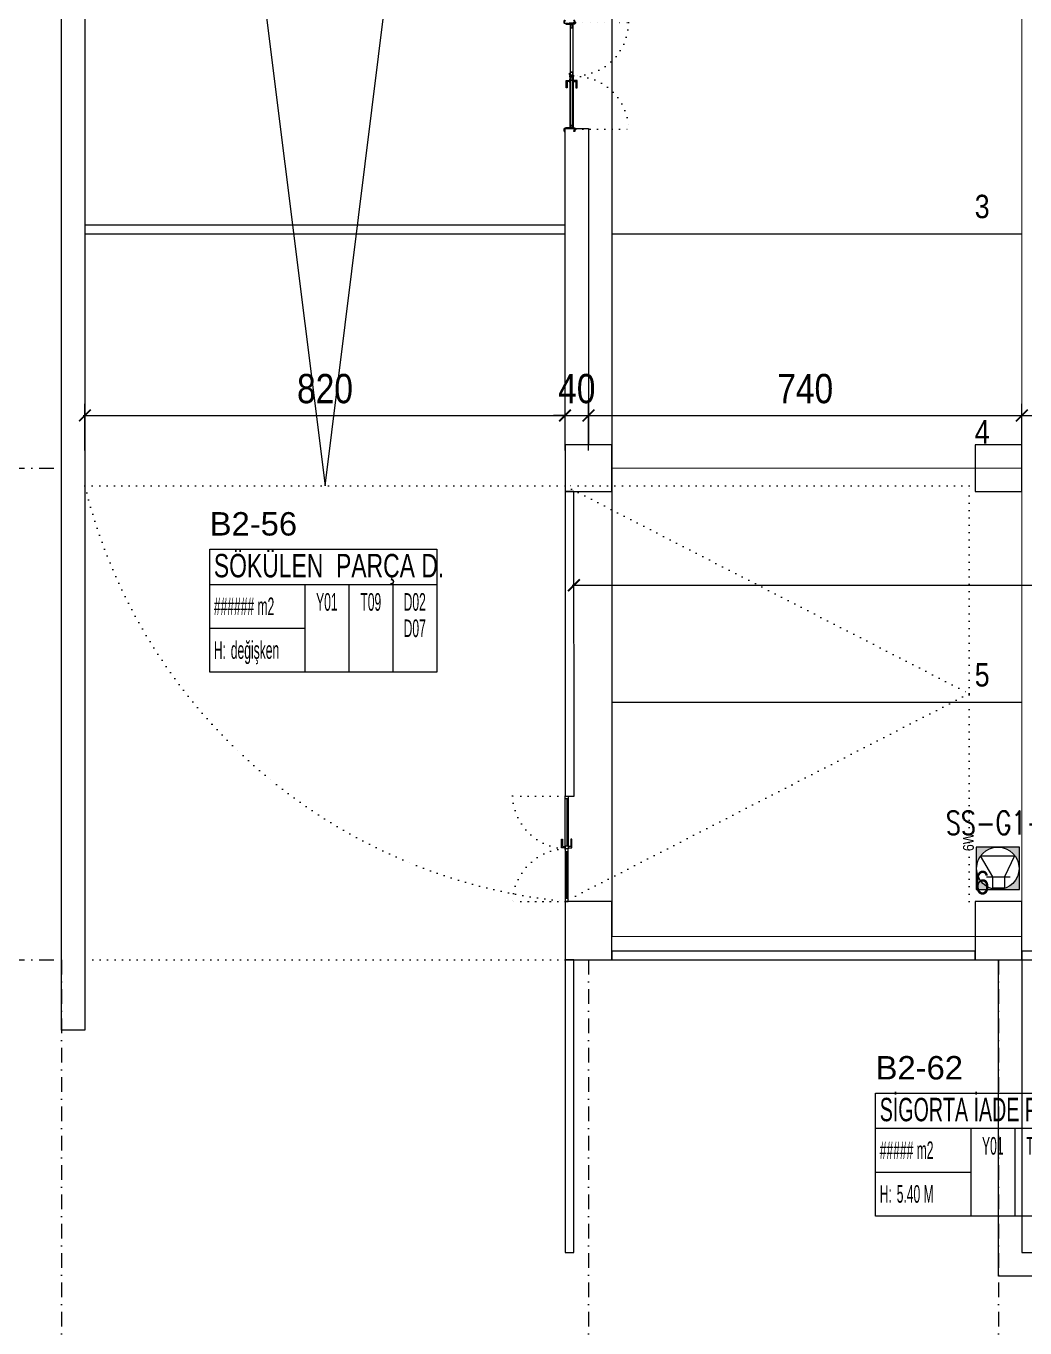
# Model space of a CAD drawing. Header units: metres. Extents: x -13545 to 152404, y -11890 to 28436.
# Drawn here: x -61 to 1645, y -629 to 1595 of the extents above; entities that cross this region are included whole.
import ezdxf
from ezdxf.enums import TextEntityAlignment as Align

# ---------------------------------------------------------------- set-up
doc = ezdxf.new("R2010")
doc.units = ezdxf.units.M
doc.header["$LTSCALE"] = 100
doc.header["$MEASUREMENT"] = 0
for name, pattern in [('DASHDOT2', [0.5, 0.25, -0.125, 0, -0.125]), ('DOT2', [0.125, 0, -0.125]), ('HIDDEN', [0.375, 0.25, -0.125])]:
    doc.linetypes.add(name, pattern=pattern)
doc.layers.get('0').update_dxf_attribs({"color": 9, "lineweight": 9})
for name, color, linetype, lineweight in [('00', 9, 'Continuous', 9), ('01', 9, 'Continuous', 9), ('06B', 9, 'Continuous', 9), ('06C', 9, 'Continuous', 9), ('06D', 9, 'Continuous', 9), ('09', 9, 'Continuous', 9), ('10', 9, 'Continuous', 9), ('15', 9, 'Continuous', 9), ('20', 9, 'DOT2', 9), ('21', 9, 'Continuous', 9), ('21_mahal200', 9, 'Continuous', 9), ('24', 9, 'DASHDOT2', 9), ('25', 8, 'Continuous', 9), ('E-6W ACİL ANONS İÇİN HOPARLÖR (SIVAÜSTÜ) (YANGINA DAYANIKLI)', 7, 'Continuous', 30), ('E-YAZI', 7, 'Continuous', 30), ('Seslendirme', 7, 'Continuous', 9)]:
    doc.layers.add(name, color=color, linetype=linetype, lineweight=lineweight)
doc.styles.add('Arial', font='arial.ttf', dxfattribs={"height": 2.5})
doc.styles.add('ILGAZ', font='txttw.shx')
doc.styles.add('MuuM_TEXT-STANDART', font='ARIALN.TTF')
doc.dimstyles.new('MuuM_DIM200', dxfattribs={"dimscale": 20, "dimtxt": 2, "dimasz": 1, "dimexe": 1, "dimexo": 1, "dimgap": 1, "dimtad": 1, "dimdec": 1, "dimrnd": 0.5, "dimdsep": 46, "dimtxsty": 'MuuM_TEXT-STANDART', "dimblk": 'ARCHTICK', "dimcen": 0, "dimdle": 0.15, "dimclrd": 256, "dimclre": 256, "dimclrt": 256, "dimadec": 0, "dimazin": 0, "dimtfac": 5, "dimtdec": 1, "dimtix": 1, "dimtmove": 2, "dimatfit": 3, "dimldrblk": 'DOT', "dimfxl": 3, "dimfxlon": 1, "dimtolj": 1, "dimlwd": -1, "dimlwe": -1, "dimarcsym": 0})

# ---------------------------------------------------------------- blocks, each defined once
blk = doc.blocks.new('p-akslar_yeni')
at = {"layer": '24'}
for points in [[(-2190, -7735), (6415, -7735)], [(-2190, -8575), (6415, -8575)], [(6415, -8575), (6415, -11897.2)], [(7315, -8575), (7315, -11897.2)], [(8015, -8575), (8015, -11897.2)]]:
    blk.add_lwpolyline(points, dxfattribs=at)
blk = doc.blocks.new('ep20n')
at = {"layer": 'Seslendirme'}
h = blk.add_hatch(color=3, dxfattribs=at)
h.paths.add_polyline_path([(59.4, -30.4), (59.4, 0, -1), (0, 0), (0, -30.4)])
h.paths.add_polyline_path([(0, 30.4), (0, 0, -1), (59.4, 0), (59.4, 30.4)])
at = {"layer": 'Seslendirme', "color": 3}
for p, q in [((59.4, 30.4), (0, 30.4)), ((0, 30.4), (0, -30.4)), ((17.8, 6.9), (47, 24)), ((47, 24, 943.8), (47, -23.5, 943.8)), ((59.4, -30.4), (59.4, 30.4)), ((1.8, -9.1), (1.8, 6.9)), ((1.8, 6.9), (17.8, 6.9)), ((17.8, 16), (17.8, -17.3)), ((17.8, -9.1), (1.8, -9.1)), ((47, -23.5), (17.8, -9.1)), ((0, -30.4), (59.4, -30.4))]:
    blk.add_line(p, q, dxfattribs=at)
blk.add_circle((29.7, 0), 29.7, dxfattribs=at)
at = {"color": 3, "insert": (53.8, 48.6), "char_height": 15, "attachment_point": 1, "style": 'MuuM_TEXT-STANDART'}
blk.add_mtext_dynamic_manual_height_columns('6W', width=52.414, gutter_width=150, heights=[0], dxfattribs=at)
blk = doc.blocks.new('p-kolon_80x80')
blk.add_lwpolyline([(-40, -40), (40, -40), (40, 40), (-40, 40)], close=True)
blk = doc.blocks.new('2.bod.sitatik')
at = {"layer": '01'}
for points in [[(40, -8750), (0, -8750), (0, -2950), (40, -2950), (40, -8710), (40, -8710)], [(860, -7750), (860, -7210), (900, -7210), (900, -7750)], [(860, -8630), (940, -8630), (940, -8530), (860, -8530)], [(1560, -8630), (1640, -8630), (1640, -8530), (1560, -8530)]]:
    blk.add_lwpolyline(points, close=True, dxfattribs=at)
for p in [(900, -7790), (1600, -7790)]:
    blk.add_blockref('p-kolon_80x80', p, dxfattribs=at)
blk = doc.blocks.new('p-işyeri')
at = {"color": 0, "const_width": 2}
blk.add_lwpolyline([(200, 0), (200, 700), (-200, 700), (-200, 0)], close=True, dxfattribs=at)
blk = doc.blocks.new('prf-scr2')
at = {"linetype": 'DOT2', "ltscale": 10}
blk.add_line((0, 0.2), (0, -1.1), dxfattribs=at)
for p, q in [((-0.1, -0.2), (0.1, -0.3)), ((0.1, -0.2), (-0.1, -0.2)), ((0.1, -0.3), (-0.1, -0.3)), ((-0.1, -0.3), (0.1, -0.4)), ((0.1, -0.4), (-0.1, -0.4)), ((0.1, -0.5), (-0.1, -0.4)), ((-0.1, -0.4), (0.1, -0.4)), ((0.1, -0.6), (-0.1, -0.5)), ((-0.1, -0.5), (0.1, -0.5)), ((-0.1, -0.6), (0.1, -0.7)), ((0.1, -0.6), (-0.1, -0.6)), ((-0.1, -0.6), (0.1, -0.6)), ((-0.1, -0.7), (0.1, -0.8)), ((0.1, -0.7), (-0.1, -0.7)), ((-0.1, -0.8), (0.1, -0.8)), ((0.1, -0.8), (-0.1, -0.8)), ((0.1, -0.2), (0, -0.1)), ((0, -0.2), (0.1, -0.2))]:
    blk.add_line(p, q)
blk.add_lwpolyline([(0.2, 0), (-0.2, 0), (-0.2, 0), (-0.1, -0.1), (0.1, -0.1), (0.2, 0), (0.2, 0)], close=True)
for points in [[(0.2, 0), (-0.2, 0)], [(-0.1, -0.1), (-0.1, -0.2), (-0.1, -0.2), (-0.1, -0.2), (-0.1, -0.2), (-0.1, -0.3), (-0.1, -0.3), (-0.1, -0.3), (-0.1, -0.3), (-0.1, -0.4), (-0.1, -0.4), (-0.1, -0.4), (-0.1, -0.4), (-0.1, -0.4), (-0.1, -0.5), (-0.1, -0.5), (-0.1, -0.5), (-0.1, -0.5), (-0.1, -0.5), (-0.1, -0.5), (-0.1, -0.6), (-0.1, -0.6), (-0.1, -0.6), (-0.1, -0.6), (-0.1, -0.6), (-0.1, -0.7), (-0.1, -0.7), (-0.1, -0.7), (-0.1, -0.7), (-0.1, -0.7), (-0.1, -0.8), (-0.1, -0.8), (-0.1, -0.8), (-0.1, -0.8), (0, -0.9), (0, -0.9), (0, -0.9), (0.1, -0.8), (0.1, -0.8), (0.1, -0.7), (0.1, -0.7), (0.1, -0.7), (0.1, -0.7), (0.1, -0.7), (0.1, -0.7), (0.1, -0.6), (0.1, -0.6), (0.1, -0.6), (0.1, -0.6), (0.1, -0.6), (0.1, -0.5), (0.1, -0.5), (0.1, -0.5), (0.1, -0.5), (0.1, -0.4), (0.1, -0.4), (0.1, -0.4), (0.1, -0.4), (0.1, -0.4), (0.1, -0.3), (0.1, -0.3), (0.1, -0.3), (0.1, -0.3), (0.1, -0.3), (0.1, -0.3), (0.1, -0.2), (0.1, -0.2), (0.1, -0.2), (0.1, -0.2), (0.1, -0.2), (0.1, -0.1)]]:
    blk.add_lwpolyline(points)
blk = doc.blocks.new('gr-p-barel kilitli kapı kolu')
at = {"flags": 128}
for points in [[(-0.9, 0.8), (-0.9, 4.9), (-11.7, 4.9), (-11.7, 6.7), (0.9, 6.7), (0.9, 0.8)], [(-0.8, 5), (0.8, 6.6)]]:
    blk.add_lwpolyline(points, dxfattribs=at)
blk.add_lwpolyline([(-2.75, 0), (-2.75, 0.7), (2.75, 0.7), (2.75, 0)])
blk.add_lwpolyline([(-1.3, 0.7), (1.3, 0.7), (1.3, 0.8), (-1.3, 0.8)], close=True)
blk = doc.blocks.new('p-de-02')
at = {"layer": '06C'}
blk.add_lwpolyline([(106.3, -16.6, 1), (106.3, -15.8), (104.3, -15.8), (104.3, -16.6), (106.4, -16.6)], format="xyb", dxfattribs=at)
blk.add_arc((106.3, -16.2), 0.5, 233.1301, 126.8699, dxfattribs=at)
at = {"layer": '09'}
for p, q in [((108.1, -16.7), (108.1, -16.6)), ((108.2, -16.7), (108.2, -16.6)), ((108.3, -16.6), (108.3, -16.7)), ((108.4, -16.7), (108.4, -16.6)), ((108.5, -16.6), (108.5, -16.7)), ((108.6, -16.7), (108.6, -16.6)), ((108.7, -16.6), (108.7, -16.7)), ((108.8, -16.6), (108.8, -16.7)), ((109.3, -21.9), (109.3, -21.7)), ((109.4, -21.7), (109.4, -21.9)), ((109.5, -21.9), (109.5, -21.7)), ((109.6, -21.7), (109.6, -21.9)), ((109.7, -21.9), (109.7, -21.7)), ((109.8, -21.7), (109.8, -21.9)), ((109.9, -21.9), (109.9, -21.7)), ((110, -21.9), (110, -21.7))]:
    blk.add_line(p, q, dxfattribs=at)
at = {"layer": '10'}
for points in [[(14.2, -6.8, -0.414214), (14.3, -6.7), (18.7, -6.7, -0.414214), (18.8, -6.8), (18.8, -14.1), (19, -14.1), (19, -6.8, 0.414214), (18.7, -6.5), (14.3, -6.5, 0.414214), (14, -6.8), (14, -7.7, 0.414214), (14.3, -8), (15.4, -8), (15.4, -7.8), (14.3, -7.8, -0.414214), (14.2, -7.7)], [(19, -9.7, -0.414214), (19.3, -9.4), (20.3, -9.4, -0.414214), (20.6, -9.7), (20.6, -16.1, -0.414214), (20.3, -16.4, -0.414214), (20, -16.1), (20, -15.2), (19, -15.2), (19, -24.2, -0.414214), (18.7, -24.5), (14.3, -24.5, -0.414214), (14, -24.2), (14, -23.3, -0.414214), (14.3, -23), (15.4, -23), (15.4, -23.2), (14.3, -23.2, 0.414214), (14.2, -23.3), (14.2, -24.2, 0.414214), (14.3, -24.3), (18.7, -24.3, 0.414214), (18.8, -24.2), (18.8, -15), (20.2, -15), (20.2, -16.1, 0.414214), (20.3, -16.2, 0.414214), (20.4, -16.1), (20.4, -9.7, 0.414214), (20.3, -9.6), (19.3, -9.6, 0.414214), (19.2, -9.7), (19.2, -10.6), (19, -10.6)], [(18.4, -25), (19.8, -24.4), (19.8, -21.5), (20, -21.5), (20, -24.5), (18.5, -25.2, -14.796002)], [(198.6, -9.7, 0.414214), (198.3, -9.4), (197.3, -9.4, 0.414214), (197, -9.7), (197, -16.1, 0.414214), (197.3, -16.4, 0.414214), (197.6, -16.1), (197.6, -15.2), (198.6, -15.2), (198.6, -24.2, 0.414214), (198.9, -24.5), (203.3, -24.5, 0.414214), (203.6, -24.2), (203.6, -23.3, 0.414214), (203.3, -23), (202.2, -23), (202.2, -23.2), (203.3, -23.2, -0.414214), (203.4, -23.3), (203.4, -24.2, -0.414214), (203.3, -24.3), (198.9, -24.3, -0.414214), (198.8, -24.2), (198.8, -15), (197.4, -15), (197.4, -16.1, -0.414214), (197.3, -16.2, -0.414214), (197.2, -16.1), (197.2, -9.7, -0.414214), (197.3, -9.6), (198.3, -9.6, -0.414214), (198.4, -9.7), (198.4, -10.6), (198.6, -10.6)], [(199.2, -25), (197.8, -24.4), (197.8, -21.5), (197.6, -21.5), (197.6, -24.5), (199.1, -25.2, 14.796002)], [(203.4, -6.8, 0.414214), (203.3, -6.7), (198.9, -6.7, 0.414214), (198.8, -6.8), (198.8, -14.1), (198.6, -14.1), (198.6, -6.8, -0.414214), (198.9, -6.5), (203.3, -6.5, -0.414214), (203.6, -6.8), (203.6, -7.7, -0.414214), (203.3, -8), (202.2, -8), (202.2, -7.8), (203.3, -7.8, 0.414214), (203.4, -7.7)]]:
    blk.add_lwpolyline(points, format="xyb", close=True, dxfattribs=at)
for points in [[(108.2, -20.1), (108.2, -18.1), (108.5, -18.1), (108.5, -17), (20.3, -17), (20.3, -18.1), (20.6, -18.1), (20.6, -20.1), (20.3, -20.1), (20.3, -18.3), (20, -18.3), (20, -16.7), (108.8, -16.7), (108.8, -18.3), (108.5, -18.3), (108.5, -20.1)], [(108.2, -18.1), (108.2, -20.1), (108.8, -20.1), (108.8, -21.7), (20, -21.7), (20, -20.1), (20.6, -20.1), (20.6, -18.1), (20.9, -18.1), (20.9, -20.3), (20.3, -20.3), (20.3, -21.4), (108.5, -21.4), (108.5, -20.3), (107.9, -20.3), (107.9, -18.1), (108.2, -18.1)], [(109.9, -20.1), (109.9, -18.1), (109.6, -18.1), (109.6, -17), (197.3, -17), (197.3, -18.1), (197, -18.1), (197, -20.1), (197.3, -20.1), (197.3, -18.3), (197.6, -18.3), (197.6, -16.7), (109.3, -16.7), (109.3, -18.3), (109.6, -18.3), (109.6, -20.1)], [(109.9, -18.1), (109.9, -20.1), (109.3, -20.1), (109.3, -21.7), (197.6, -21.7), (197.6, -20.1), (197, -20.1), (197, -18.1), (196.7, -18.1), (196.7, -20.3), (197.3, -20.3), (197.3, -21.4), (109.6, -21.4), (109.6, -20.3), (110.2, -20.3), (110.2, -18.1), (109.9, -18.1)]]:
    blk.add_lwpolyline(points, dxfattribs=at)
for points in [[(20.9, -17.2), (26.9, -17.2), (26.9, -21.2), (20.9, -21.2)], [(21.2, -17.5), (26.6, -17.5), (26.6, -20.9), (21.2, -20.9)], [(107.9, -17.2), (101.9, -17.2), (101.9, -21.2), (107.9, -21.2)], [(107.6, -17.5), (102.2, -17.5), (102.2, -20.9), (107.6, -20.9)], [(108.1, -22.4), (110, -22.4), (110, -21.9), (108.1, -21.9), (107.5, -21.9), (107.5, -22.4)], [(110, -16.1), (108.1, -16.1), (108.1, -16.6), (110.6, -16.6), (110.6, -16.6), (110.6, -16.1)], [(110.2, -17.2), (116.2, -17.2), (116.2, -21.2), (110.2, -21.2)], [(110.5, -17.5), (115.9, -17.5), (115.9, -20.9), (110.5, -20.9)], [(196.7, -17.2), (192.7, -17.2), (192.7, -21.2), (196.7, -21.2)], [(196.4, -17.5), (193, -17.5), (193, -20.9), (196.4, -20.9)]]:
    blk.add_lwpolyline(points, close=True, dxfattribs=at)
for centre in [(17.8, -25.5), (199.8, -25.5)]:
    blk.add_circle(centre, 0.55, dxfattribs=at)
at = {"layer": '20'}
for p, q in [((17.8, -25.5), (17.8, -116)), ((199.8, -25.5), (199.8, -116))]:
    blk.add_line(p, q, dxfattribs=at)
at = {"layer": '20', "linetype": 'HIDDEN'}
for points in [[(18.6, -24.3), (18.6, -23), (17.1, -23), (17.1, -24.3)], [(18.4, -25), (18.4, -23.2), (17.3, -23.2), (17.3, -25)], [(199, -24.3), (199, -23), (200.5, -23), (200.5, -24.3)], [(199.2, -25), (199.2, -23.2), (200.3, -23.2), (200.3, -25)]]:
    blk.add_lwpolyline(points, dxfattribs=at)
at = {"layer": '20'}
for centre, start, end in [((17.8, -25.5), 270, 2.4057), ((199.8, -25.5), 177.5943, 270)]:
    blk.add_arc(centre, 90.5, start, end, dxfattribs=at)
at = {"layer": '06B', "xscale": -1}
blk.add_blockref('gr-p-barel kilitli kapı kolu', (117.3, -16.7), dxfattribs=at)
at = {"layer": '06B', "rotation": 180}
blk.add_blockref('gr-p-barel kilitli kapı kolu', (117.3, -21.7), dxfattribs=at)
at = {"layer": '10', "xscale": -1, "rotation": 90}
for p in [(20.3, -19.2), (109.6, -19.2)]:
    blk.add_blockref('prf-scr2', p, dxfattribs=at)
at = {"layer": '10', "rotation": 270}
for p in [(108.5, -19.2), (197.3, -19.2)]:
    blk.add_blockref('prf-scr2', p, dxfattribs=at)
blk = doc.blocks.new('P-KURANGLEZ')
at = {"layer": '01'}
blk.add_lwpolyline([(5355, -500), (5355, -540), (1600, -540), (1600, 0), (1640, 0), (1640, -500)], close=True, dxfattribs=at)
blk = doc.blocks.new('_ArchTick')
at = {"color": 0, "linetype": 'ByBlock', "const_width": 0.15}
blk.add_lwpolyline([(-0.5, -0.5), (0.5, 0.5)], dxfattribs=at)
blk = doc.blocks.new('*D390')
at = {"layer": '25', "transparency": 16777216}
for p, q in [((40, -32440.8), (40, -32360.8)), ((860, -32440.8), (860, -32360.8)), ((37, -32380.8), (863, -32380.8))]:
    blk.add_line(p, q, dxfattribs=at)
at = {"layer": '25', "transparency": 16777216, "xscale": 20, "yscale": 20, "zscale": 20, "rotation": 180}
blk.add_blockref('_ArchTick', (40, -32380.8), dxfattribs=at)
at = {"layer": '25', "transparency": 16777216, "xscale": 20, "yscale": 20, "zscale": 20}
blk.add_blockref('_ArchTick', (860, -32380.8), dxfattribs=at)
at = {"layer": '25', "transparency": 16777216, "insert": (450, -32335.2), "char_height": 50, "attachment_point": 5, "style": 'MuuM_TEXT-STANDART'}
blk.add_mtext('\\A1;820', dxfattribs=at)
blk = doc.blocks.new('_Dot')
at = {"color": 0, "linetype": 'ByBlock', "lineweight": -2}
blk.add_line((-0.5, 0), (-1, 0), dxfattribs=at)
at = {"color": 0, "linetype": 'ByBlock', "const_width": 0.5}
blk.add_lwpolyline([(-0.25, 0, 1), (0.25, 0, 1)], format="xyb", close=True, dxfattribs=at)
blk = doc.blocks.new('*D391')
at = {"layer": '25', "transparency": 16777216}
for p, q in [((860, -32440.8), (860, -32360.8)), ((900, -32440.8), (900, -32360.8)), ((860, -32380.8), (840, -32380.8)), ((860, -32380.8), (900, -32380.8)), ((900, -32380.8), (920, -32380.8))]:
    blk.add_line(p, q, dxfattribs=at)
at = {"layer": '25', "transparency": 16777216, "xscale": 20, "yscale": 20, "zscale": 20}
blk.add_blockref('_ArchTick', (860, -32380.8), dxfattribs=at)
at = {"layer": '25', "transparency": 16777216, "xscale": 20, "yscale": 20, "zscale": 20, "rotation": 180}
blk.add_blockref('_ArchTick', (900, -32380.8), dxfattribs=at)
at = {"layer": '25', "transparency": 16777216, "insert": (880, -32335.2), "char_height": 50, "attachment_point": 5, "style": 'MuuM_TEXT-STANDART'}
blk.add_mtext('\\A1;40', dxfattribs=at)
blk = doc.blocks.new('*D392')
at = {"layer": '25', "transparency": 16777216}
for p, q in [((900, -32440.8), (900, -32360.8)), ((1640, -32440.8), (1640, -32360.8)), ((897, -32380.8), (1643, -32380.8))]:
    blk.add_line(p, q, dxfattribs=at)
at = {"layer": '25', "transparency": 16777216, "xscale": 20, "yscale": 20, "zscale": 20, "rotation": 180}
blk.add_blockref('_ArchTick', (900, -32380.8), dxfattribs=at)
at = {"layer": '25', "transparency": 16777216, "xscale": 20, "yscale": 20, "zscale": 20}
blk.add_blockref('_ArchTick', (1640, -32380.8), dxfattribs=at)
at = {"layer": '25', "transparency": 16777216, "insert": (1270, -32335.2), "char_height": 50, "attachment_point": 5, "style": 'MuuM_TEXT-STANDART'}
blk.add_mtext('\\A1;740', dxfattribs=at)
blk = doc.blocks.new('*D393')
at = {"layer": '25', "transparency": 16777216}
for p, q in [((1640, -32440.8), (1640, -32360.8)), ((2300, -32440.8), (2300, -32360.8)), ((1637, -32380.8), (2303, -32380.8))]:
    blk.add_line(p, q, dxfattribs=at)
at = {"layer": '25', "transparency": 16777216, "xscale": 20, "yscale": 20, "zscale": 20, "rotation": 180}
blk.add_blockref('_ArchTick', (1640, -32380.8), dxfattribs=at)
at = {"layer": '25', "transparency": 16777216, "xscale": 20, "yscale": 20, "zscale": 20}
blk.add_blockref('_ArchTick', (2300, -32380.8), dxfattribs=at)
at = {"layer": '25', "transparency": 16777216, "insert": (1970, -32335.2), "char_height": 50, "attachment_point": 5, "style": 'MuuM_TEXT-STANDART'}
blk.add_mtext('\\A1;660', dxfattribs=at)
blk = doc.blocks.new('*D405')
at = {"layer": '25', "transparency": 16777216}
for p, q in [((875, -32730.8), (875, -32650.8)), ((4425, -32730.8), (4425, -32650.8)), ((872, -32670.8), (4428, -32670.8))]:
    blk.add_line(p, q, dxfattribs=at)
at = {"layer": '25', "transparency": 16777216, "xscale": 20, "yscale": 20, "zscale": 20, "rotation": 180}
blk.add_blockref('_ArchTick', (875, -32670.8), dxfattribs=at)
at = {"layer": '25', "transparency": 16777216, "xscale": 20, "yscale": 20, "zscale": 20}
blk.add_blockref('_ArchTick', (4425, -32670.8), dxfattribs=at)
at = {"layer": '25', "transparency": 16777216, "insert": (2650, -32625.3), "char_height": 50, "attachment_point": 5, "style": 'MuuM_TEXT-STANDART'}
blk.add_mtext('\\A1;3550', dxfattribs=at)
blk = doc.blocks.new('p-al-01_a')
at = {"layer": '06B'}
for points in [[(-5, -88.6), (-11.2, -88.6), (-11.2, -73.6), (-9.4, -73.6), (-9.4, -86.4), (-9.4, -86.4), (-5, -86.4), (-5, -88.6)], [(0, -88.6), (6.2, -88.6), (6.2, -73.6), (4.4, -73.6), (4.4, -86.4), (4.4, -86.4), (0, -86.4), (0, -88.6)]]:
    blk.add_lwpolyline(points, dxfattribs=at)
at = {"layer": '06D'}
for p, q in [((-5, -86.9), (-5, -5)), ((0, -5), (0, -86.9)), ((-5, -93.1), (-5, -175)), ((0, -175), (0, -93.1))]:
    blk.add_line(p, q, dxfattribs=at)
at = {"layer": '10'}
for points in [[(-5, 0), (0, 0), (0, -5), (-5, -5)], [(-5, -85), (0, -85), (0, -90), (-5, -90)], [(-5, -95), (0, -95), (0, -90), (-5, -90)], [(-5, -180), (0, -180), (0, -175), (-5, -175)]]:
    blk.add_lwpolyline(points, close=True, dxfattribs=at)
at = {"layer": '15'}
for points in [[(-2.5, -5), (-2.5, -85)], [(-2.5, -175), (-2.5, -95)]]:
    blk.add_lwpolyline(points, dxfattribs=at)
at = {"layer": '20'}
for points in [[(-5.3, 0), (-94.9, 0)], [(-5.3, -180), (-94.9, -180)], [(-5, -180), (-94.9, -180)]]:
    blk.add_lwpolyline(points, dxfattribs=at)
for centre, start, end in [((-1.5, 3.4), 182.0745, 267.6937), ((-1.5, -183.4), 92.3063, 177.9255)]:
    blk.add_arc(centre, 93.5, start, end, dxfattribs=at)
blk = doc.blocks.new('0_roomno2')
blk.add_lwpolyline([(19.38, -10.5), (0, -10.5), (0, 0), (19.38, 0)], close=True)
for points in [[(0, -3), (19.38, -3)], [(8.12, -3), (8.12, -10.5)], [(11.88, -3), (11.88, -10.5)], [(15.62, -3), (15.62, -10.5)], [(0, -6.75), (8.12, -6.75)]]:
    blk.add_lwpolyline(points)
at = {"style": 'MuuM_TEXT-STANDART', "width": 0.6}
blk.add_text('H:', height=1.5, dxfattribs=at).set_placement((0.35, -8.61), align=Align.MIDDLE_LEFT)
at = {"style": 'Arial'}
blk.add_attdef('ODANO', (0, 1.17), '', height=2, dxfattribs=at)
blk.add_attdef('MEKANADI', text='', height=2, dxfattribs=at).set_placement((0.35, -3), align=Align.BOTTOM_LEFT)
at = {"style": 'MuuM_TEXT-STANDART', "width": 0.6}
for tag, p in [('M2', (0.35, -4.88)), ('TEMIZTAVANYUKSEKLIGI', (1.8, -8.61))]:
    blk.add_attdef(tag, text='', height=1.5, dxfattribs=at).set_placement(p, align=Align.MIDDLE_LEFT)
for tag, p in [('YER01', (10, -4.5)), ('TAVAN01', (13.75, -4.5)), ('DUVAR01', (17.5, -4.5)), ('YER02', (10, -6.75)), ('TAVAN02', (13.75, -6.75)), ('DUVAR02', (17.5, -6.75)), ('YER03', (10, -9)), ('TAVAN03', (13.75, -9)), ('DUVAR03', (17.5, -9))]:
    blk.add_attdef(tag, text='', height=1.5, dxfattribs=at).set_placement(p, align=Align.MIDDLE_CENTER)
blk = doc.blocks.new('2.bod.Mimari')
at = {"layer": '00'}
for points in [[(40, -7375), (40, -7390), (860, -7390), (860, -7375)], [(860, -7830), (860.25, -8350), (875.25, -8350), (875, -7830)], [(940, -8630), (1560, -8630), (1560, -8615), (940, -8615)], [(875, -9130), (875, -8630), (860, -8630), (860, -9130)]]:
    blk.add_lwpolyline(points, close=True, dxfattribs=at)
blk.add_lwpolyline([(1680, -8615), (1640, -8615), (1640, -8630), (1680, -8630), (1680, -8615)], dxfattribs=at)
at = {"layer": '06D'}
blk.add_lwpolyline([(243.11, -6165), (450, -7820), (655.62, -6165)], dxfattribs=at)
at = {"layer": '06D', "linetype": 'DOT2'}
blk.add_lwpolyline([(1550, -8530), (1550, -7820), (860, -7820), (1550, -8175), (860, -8530, -0.317932), (40, -7820), (860, -7820)], format="xyb", dxfattribs=at)
at = {"layer": '20'}
blk.add_lwpolyline([(860, -8630), (40, -8629.99)], dxfattribs=at)
blk.add_blockref('p-al-01_a', (865.25, -8350))
at = {"layer": '01'}
blk.add_blockref('P-KURANGLEZ', (0, -8630), dxfattribs=at)
at = {"layer": '06D', "color": 89, "linetype": 'HIDDEN', "true_color": 0x2e4d23, "rotation": 90}
for p in [(1640, -7190), (1640, -7590), (1640, -7990), (1640, -8390)]:
    blk.add_blockref('p-işyeri', p, dxfattribs=at)
at = {"layer": '10', "xscale": -1, "rotation": 90}
blk.add_blockref('p-de-02', (852, -7011.2), dxfattribs=at)
at = {"layer": '21_mahal200'}
ref = blk.add_blockref('0_roomno2', (253.2, -7928.5), dxfattribs=dict(at, xscale=20, yscale=20, zscale=20))
ref.add_attrib('ODANO', 'B2-56', (253.2, -7905.1), dxfattribs={"layer": '0', "height": 40, "style": 'Arial'})
ref.add_attrib('MEKANADI', 'SÖKÜLEN  PARÇA D.', dxfattribs={"layer": '0', "height": 40, "style": 'Arial', "width": 0.7}).set_placement((260.2, -7988.5), align=Align.BOTTOM_LEFT)
ref.add_attrib('M2', '###### m2', dxfattribs={"layer": '0', "height": 30, "style": 'MuuM_TEXT-STANDART', "width": 0.6}).set_placement((260.2, -8026), align=Align.MIDDLE_LEFT)
ref.add_attrib('TEMIZTAVANYUKSEKLIGI', 'değişken', dxfattribs={"layer": '0', "height": 30, "style": 'MuuM_TEXT-STANDART', "width": 0.6}).set_placement((289.2, -8100.66), align=Align.MIDDLE_LEFT)
ref.add_attrib('YER01', 'Y01', dxfattribs={"layer": '0', "height": 30, "style": 'MuuM_TEXT-STANDART', "width": 0.6}).set_placement((453.2, -8018.5), align=Align.MIDDLE_CENTER)
ref.add_attrib('TAVAN01', 'T09', dxfattribs={"layer": '0', "height": 30, "style": 'MuuM_TEXT-STANDART', "width": 0.6}).set_placement((528.2, -8018.5), align=Align.MIDDLE_CENTER)
ref.add_attrib('DUVAR01', 'D02', dxfattribs={"layer": '0', "height": 30, "style": 'MuuM_TEXT-STANDART', "width": 0.6}).set_placement((603.2, -8018.5), align=Align.MIDDLE_CENTER)
ref.add_attrib('DUVAR02', 'D07', dxfattribs={"layer": '0', "height": 30, "style": 'MuuM_TEXT-STANDART', "width": 0.6}).set_placement((603.2, -8063.5), align=Align.MIDDLE_CENTER)
ref = blk.add_blockref('0_roomno2', (1390.33, -8857.55), dxfattribs=dict(at, xscale=20, yscale=20, zscale=20))
ref.add_attrib('ODANO', 'B2-62', (1390.33, -8834.15), dxfattribs={"layer": '0', "height": 40, "style": 'Arial'})
ref.add_attrib('MEKANADI', 'SİGORTA İADE PARÇA O.', dxfattribs={"layer": '0', "height": 40, "style": 'Arial', "width": 0.6}).set_placement((1397.33, -8917.55), align=Align.BOTTOM_LEFT)
ref.add_attrib('M2', '##### m2', dxfattribs={"layer": '0', "height": 30, "style": 'MuuM_TEXT-STANDART', "width": 0.6}).set_placement((1397.33, -8955.05), align=Align.MIDDLE_LEFT)
ref.add_attrib('TEMIZTAVANYUKSEKLIGI', '5.40 M', dxfattribs={"layer": '0', "height": 30, "style": 'MuuM_TEXT-STANDART', "width": 0.6}).set_placement((1426.33, -9029.7), align=Align.MIDDLE_LEFT)
ref.add_attrib('YER01', 'Y01', dxfattribs={"layer": '0', "height": 30, "style": 'MuuM_TEXT-STANDART', "width": 0.6}).set_placement((1590.33, -8947.55), align=Align.MIDDLE_CENTER)
ref.add_attrib('TAVAN01', 'T09', dxfattribs={"layer": '0', "height": 30, "style": 'MuuM_TEXT-STANDART', "width": 0.6}).set_placement((1665.33, -8947.55), align=Align.MIDDLE_CENTER)
ref.add_attrib('DUVAR01', 'D02', dxfattribs={"layer": '0', "height": 30, "style": 'MuuM_TEXT-STANDART', "width": 0.6}).set_placement((1740.33, -8947.55), align=Align.MIDDLE_CENTER)
ref.add_attrib('DUVAR02', 'D07', dxfattribs={"layer": '0', "height": 30, "style": 'MuuM_TEXT-STANDART', "width": 0.6}).set_placement((1740.33, -8992.55), align=Align.MIDDLE_CENTER)
at = {"layer": '21', "style": 'MuuM_TEXT-STANDART'}
for s, p in [('3', (1585, -7375)), ('4', (1585, -7760)), ('5', (1585, -8175)), ('6', (1585, -8530))]:
    blk.add_text(s, height=40, dxfattribs=at).set_placement(p, align=Align.BOTTOM_RIGHT)
at = {"layer": '25'}
for base, p1, p2, picture, middle in [((860, -7699.98), (40.01, -7959.39), (860, -7794.89), '*D390', (450, -7654.45)), ((900, -7699.98), (860, -7959.39), (900, -7889.37), '*D391', (880, -7654.45)), ((1640, -7699.98), (900, -7959.39), (1640, -7889.37), '*D392', (1270, -7654.45)), ((2300, -7699.98), (1640, -7959.4), (2300, -7889.37), '*D393', (1970, -7654.45)), ((4425, -7990), (875, -8249.42), (4425, -8179.39), '*D405', (2650, -7944.47))]:
    dim = blk.add_linear_dim(base=base, p1=p1, p2=p2, dimstyle='MuuM_DIM200', override={"dimtxt": 2.5}, dxfattribs=at)
    dim.commit()
    dim.dimension.update_dxf_attribs({"geometry": picture, "text_midpoint": middle, "insert": (0, 24680.79)})

msp = doc.modelspace()

# ---------------------------------------------------------------- block references
for name in ['2.bod.sitatik', '2.bod.Mimari']:
    msp.add_blockref(name, (0, 8630))
at = {"layer": '24'}
msp.add_blockref('p-akslar_yeni', (-6415, 8575), dxfattribs=at)
at = {"layer": 'E-6W ACİL ANONS İÇİN HOPARLÖR (SIVAÜSTÜ) (YANGINA DAYANIKLI)', "xscale": 1.222211883244323, "yscale": 1.222211883244323, "zscale": 1.222211883244323, "rotation": 90}
msp.add_blockref('ep20n', (1599, 120.1), dxfattribs=at)

# ---------------------------------------------------------------- texts
at = {"layer": 'E-YAZI', "color": 3, "style": 'ILGAZ', "width": 0.75}
msp.add_text('SS-G1-10', height=40, dxfattribs=at).set_placement((1510.1, 214.3))

doc.saveas('drawing.dxf')
